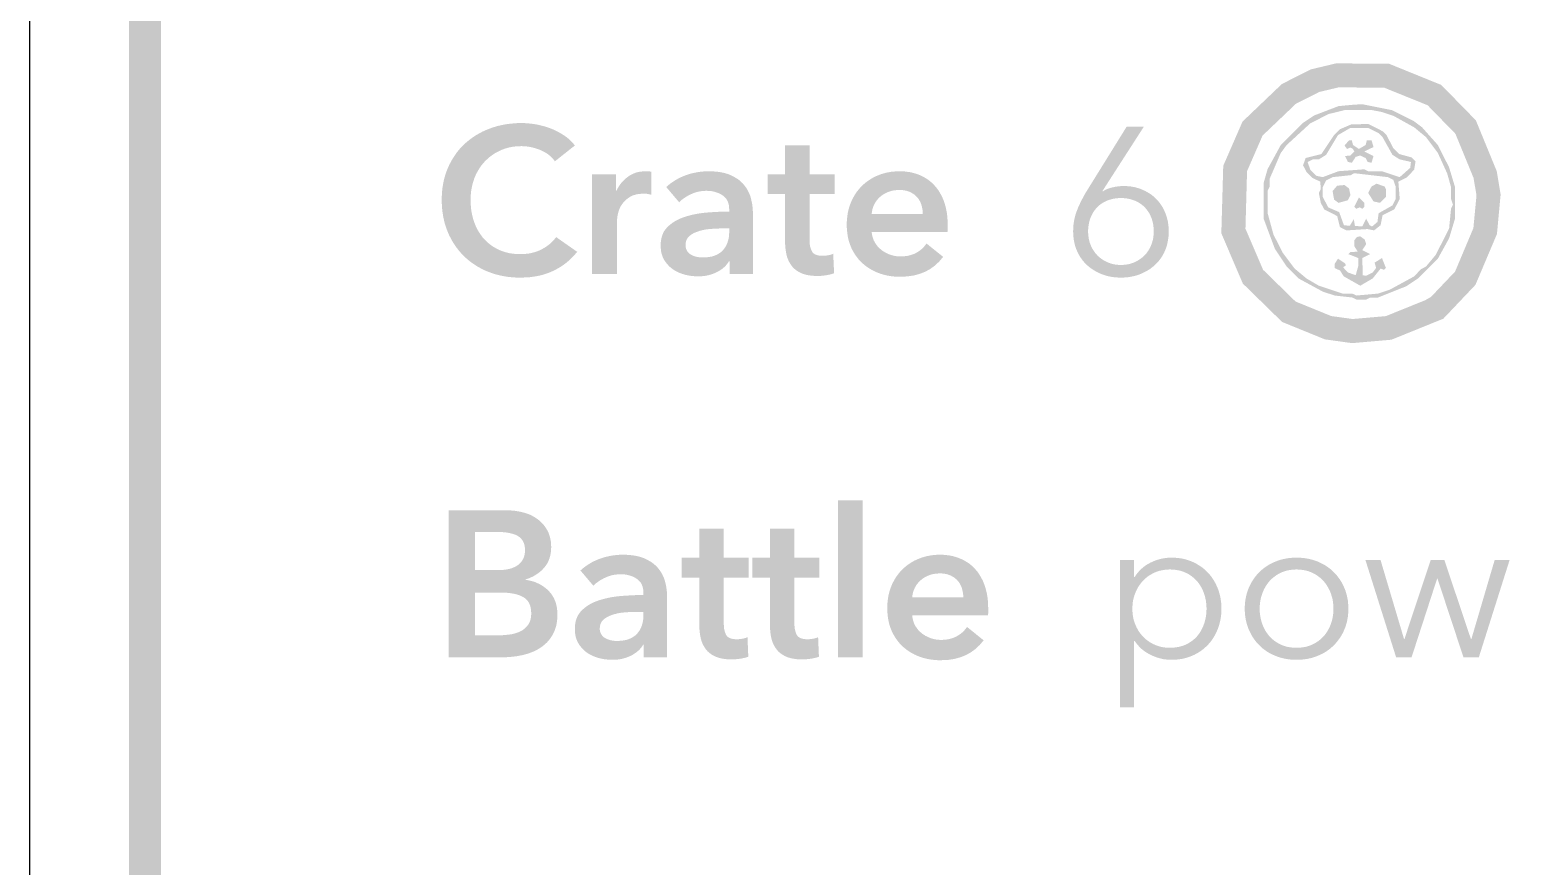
# Model space of a CAD drawing. Header units: millimetres. Extents: x 4 to 66.9, y 4 to 45.8.
# Drawn here: x 3.96 to 22.69, y 15.59 to 26.05 of the extents above; entities that cross this region are included whole.
import ezdxf

# ---------------------------------------------------------------- set-up
doc = ezdxf.new("R2010")
doc.units = ezdxf.units.MM
doc.layers.add('CUT', color=1, linetype='Continuous')
doc.layers.add('RASTER', color=7, linetype='Continuous')

msp = doc.modelspace()

# ---------------------------------------------------------------- hatches: boundary and pattern name
at = {"layer": 'RASTER'}
h = msp.add_hatch(color=7, dxfattribs=at)
h.paths.add_polyline_path([(5.2, 42.4), (5.234, 42.916), (5.337, 43.363), (5.509, 43.741), (5.75, 44.05), (6.059, 44.291), (6.438, 44.463), (6.884, 44.566), (7.4, 44.6), (63.489, 44.6), (64.005, 44.566), (64.452, 44.463), (64.83, 44.291), (65.139, 44.05), (65.38, 43.741), (65.552, 43.363), (65.655, 42.916), (65.689, 42.4), (65.689, 7.4), (65.655, 6.884), (65.552, 6.438), (65.38, 6.059), (65.139, 5.75), (64.83, 5.509), (64.452, 5.338), (64.005, 5.234), (63.489, 5.2), (7.4, 5.2), (6.884, 5.234), (6.438, 5.337), (6.059, 5.509), (5.75, 5.75), (5.509, 6.059), (5.337, 6.438), (5.234, 6.884), (5.2, 7.4)])
h.paths.add_polyline_path([(5.6, 42.4), (5.6, 7.4), (5.628, 6.978), (5.712, 6.612), (5.853, 6.303), (6.05, 6.05), (6.303, 5.853), (6.612, 5.713), (6.978, 5.628), (7.4, 5.6), (63.489, 5.6), (63.911, 5.628), (64.277, 5.712), (64.586, 5.853), (64.839, 6.05), (65.036, 6.303), (65.177, 6.612), (65.261, 6.978), (65.289, 7.4), (65.289, 42.4), (65.261, 42.822), (65.177, 43.188), (65.036, 43.497), (64.839, 43.75), (64.586, 43.947), (64.277, 44.088), (63.911, 44.172), (63.489, 44.2), (7.4, 44.2), (6.978, 44.172), (6.612, 44.088), (6.303, 43.947), (6.05, 43.75), (5.853, 43.497), (5.712, 43.188), (5.628, 42.822), (5.6, 42.4)], flags=0)
h = msp.add_hatch(color=7, dxfattribs=at)
h.paths.add_polyline_path([(20.309, 25.635), (20.973, 25.63), (21.626, 25.365), (22.059, 24.922), (22.321, 24.284), (22.369, 23.994), (22.323, 23.499), (22.054, 22.863), (21.652, 22.439), (21.003, 22.176), (20.51, 22.133), (20.17, 22.18), (19.634, 22.398), (19.142, 22.879), (18.873, 23.508), (18.897, 24.353), (19.138, 24.906), (19.631, 25.377), (19.995, 25.56)])
h.paths.add_polyline_path([(20.343, 25.335), (20.098, 25.277), (19.806, 25.129), (19.389, 24.731), (19.195, 24.286), (19.175, 23.565), (19.395, 23.052), (19.802, 22.654), (20.249, 22.472), (20.517, 22.435), (20.932, 22.471), (21.479, 22.692), (21.799, 23.029), (22.028, 23.573), (22.067, 23.983), (22.03, 24.201), (21.803, 24.754), (21.455, 25.111), (20.913, 25.33), (20.343, 25.335)], flags=0)
h = msp.add_hatch(color=7, dxfattribs=at)
h.paths.add_polyline_path([(20.397, 25.438), (20.834, 25.446), (21.057, 25.396), (21.385, 25.255), (21.608, 25.107), (21.78, 24.934), (21.978, 24.638), (22.119, 24.26), (22.168, 24.013), (22.168, 23.791), (22.069, 23.346), (21.83, 22.919), (21.533, 22.622), (21.156, 22.432), (20.736, 22.333), (20.489, 22.333), (20.439, 22.358), (20.192, 22.383), (20.044, 22.432), (19.691, 22.622), (19.419, 22.869), (19.296, 23.042), (19.13, 23.371), (19.056, 23.667), (19.056, 24.062), (19.105, 24.309), (19.246, 24.663), (19.419, 24.91), (19.567, 25.058), (19.765, 25.206), (20.044, 25.347), (20.266, 25.421)])
h.paths.add_polyline_path([(20.612, 25.396), (20.563, 25.371), (20.365, 25.371), (20.044, 25.273), (19.814, 25.157), (19.543, 24.959), (19.37, 24.737), (19.229, 24.458), (19.155, 24.235), (19.13, 23.939), (19.105, 23.889), (19.13, 23.618), (19.204, 23.371), (19.345, 23.092), (19.469, 22.919), (19.716, 22.696), (20.069, 22.506), (20.316, 22.432), (20.513, 22.432), (20.563, 22.407), (20.662, 22.432), (20.859, 22.432), (21.18, 22.531), (21.558, 22.746), (21.78, 22.993), (21.995, 23.395), (22.069, 23.667), (22.069, 23.815), (22.094, 23.865), (22.069, 24.136), (21.971, 24.458), (21.805, 24.786), (21.741, 24.845), (21.706, 24.91), (21.484, 25.107), (21.131, 25.297), (20.884, 25.371)], flags=0)
h.paths.add_polyline_path([(20.521, 25.117), (20.637, 25.124), (21.007, 25.05), (21.286, 24.91), (21.385, 24.835), (21.583, 24.613), (21.724, 24.334), (21.798, 24.087), (21.798, 23.692), (21.724, 23.445), (21.583, 23.19), (21.336, 22.943), (21.188, 22.845), (20.834, 22.704), (20.736, 22.704), (20.686, 22.679), (20.563, 22.679), (20.513, 22.704), (20.291, 22.729), (20.143, 22.778), (19.839, 22.943), (19.691, 23.092), (19.543, 23.314), (19.402, 23.692), (19.402, 24.136), (19.451, 24.309), (19.617, 24.613), (19.888, 24.885), (20.037, 24.984), (20.34, 25.1)], flags=0)
h.paths.add_polyline_path([(20.415, 25.05), (20.217, 25.001), (19.987, 24.885), (19.691, 24.613), (19.617, 24.514), (19.476, 24.186), (19.476, 24.087), (19.451, 24.038), (19.451, 23.766), (19.525, 23.494), (19.641, 23.265), (19.79, 23.067), (19.938, 22.943), (20.093, 22.852), (20.39, 22.753), (20.513, 22.753), (20.563, 22.729), (20.834, 22.753), (20.983, 22.803), (21.286, 22.968), (21.37, 23.057), (21.435, 23.092), (21.558, 23.24), (21.724, 23.568), (21.748, 23.815), (21.773, 23.865), (21.748, 23.939), (21.748, 24.087), (21.699, 24.26), (21.583, 24.514), (21.435, 24.712), (21.286, 24.835), (21.032, 24.976), (20.884, 25.026), (20.76, 25.05)], flags=0)
h.paths.add_polyline_path([(20.496, 24.87), (20.711, 24.877), (20.891, 24.786), (20.941, 24.737), (21.025, 24.574), (21.099, 24.5), (21.254, 24.458), (21.304, 24.408), (21.286, 24.302), (21.188, 24.203), (21.089, 24.154), (21.106, 23.939), (21.039, 23.808), (20.891, 23.734), (20.867, 23.61), (20.785, 23.544), (20.704, 23.561), (20.439, 23.544), (20.358, 23.586), (20.323, 23.724), (20.16, 23.808), (20.118, 23.889), (20.093, 24.013), (20.118, 24.062), (20.111, 24.154), (20.012, 24.203), (19.938, 24.277), (19.896, 24.359), (19.928, 24.45), (20.126, 24.5), (20.284, 24.737), (20.358, 24.811)], flags=0)
h.paths.add_polyline_path([(20.489, 24.828), (20.333, 24.737), (20.185, 24.49), (20.093, 24.433), (20.019, 24.433), (19.953, 24.401), (19.987, 24.302), (20.061, 24.228), (20.143, 24.211), (20.34, 24.285), (20.662, 24.309), (20.711, 24.285), (20.884, 24.285), (21.106, 24.211), (21.237, 24.327), (21.247, 24.401), (21.106, 24.433), (21.015, 24.49), (20.891, 24.712), (20.842, 24.761), (20.711, 24.828)], flags=0)
h.paths.add_polyline_path([(20.471, 24.672), (20.506, 24.672), (20.521, 24.613), (20.595, 24.564), (20.679, 24.613), (20.694, 24.672), (20.753, 24.672), (20.778, 24.588), (20.662, 24.532), (20.778, 24.475), (20.753, 24.391), (20.704, 24.401), (20.679, 24.45), (20.612, 24.482), (20.555, 24.465), (20.506, 24.391), (20.457, 24.401), (20.422, 24.475), (20.489, 24.482), (20.538, 24.532), (20.521, 24.564), (20.489, 24.581), (20.447, 24.564), (20.415, 24.606)], flags=0)
h.paths.add_polyline_path([(20.538, 24.26), (20.489, 24.235), (20.266, 24.211), (20.185, 24.169), (20.143, 24.087), (20.143, 23.964), (20.21, 23.833), (20.348, 23.773), (20.407, 23.61), (20.481, 23.601), (20.531, 23.684), (20.545, 23.601), (20.637, 23.593), (20.686, 23.692), (20.728, 23.61), (20.76, 23.593), (20.827, 23.65), (20.842, 23.759), (21.015, 23.857), (21.057, 23.939), (21.057, 24.087), (21.025, 24.178), (20.958, 24.211)], flags=0)
h.paths.add_polyline_path([(20.817, 24.129), (20.916, 24.094), (20.933, 24.062), (20.933, 23.964), (20.859, 23.889), (20.778, 23.907), (20.711, 24.013), (20.753, 24.094)], flags=0)
h.paths.add_polyline_path([(20.323, 24.104), (20.415, 24.112), (20.471, 24.07), (20.489, 23.988), (20.457, 23.922), (20.34, 23.889), (20.284, 23.931), (20.266, 24.038)], flags=0)
h.paths.add_polyline_path([(20.595, 23.956), (20.662, 23.889), (20.662, 23.84), (20.637, 23.815), (20.605, 23.833), (20.563, 23.815), (20.538, 23.84)], flags=0)
h.paths.add_polyline_path([(20.57, 23.462), (20.612, 23.47), (20.669, 23.428), (20.686, 23.371), (20.637, 23.297), (20.736, 23.247), (20.637, 23.198), (20.644, 22.983), (20.686, 22.976), (20.768, 23.018), (20.81, 23.074), (20.792, 23.141), (20.884, 23.198), (20.933, 23.074), (20.909, 23.05), (20.867, 23.067), (20.768, 22.943), (20.612, 22.852), (20.407, 22.968), (20.358, 23.042), (20.291, 23.074), (20.291, 23.124), (20.333, 23.19), (20.422, 23.131), (20.432, 23.107), (20.397, 23.082), (20.457, 23.018), (20.555, 22.983), (20.587, 23.099), (20.587, 23.198), (20.464, 23.247), (20.489, 23.272), (20.58, 23.279), (20.538, 23.346), (20.538, 23.42)], flags=0)
for points in [[(10.531, 24.409), (10.513, 24.433), (10.492, 24.455), (10.471, 24.476), (10.448, 24.495), (10.423, 24.512), (10.397, 24.527), (10.37, 24.541), (10.342, 24.554), (10.312, 24.564), (10.283, 24.573), (10.255, 24.581), (10.226, 24.588), (10.197, 24.593), (10.169, 24.596), (10.141, 24.598), (10.113, 24.599), (10.077, 24.598), (10.043, 24.596), (10.009, 24.592), (9.976, 24.586), (9.944, 24.579), (9.913, 24.57), (9.882, 24.559), (9.853, 24.547), (9.824, 24.533), (9.796, 24.519), (9.77, 24.503), (9.744, 24.485), (9.719, 24.467), (9.696, 24.447), (9.673, 24.426), (9.651, 24.404), (9.631, 24.381), (9.611, 24.357), (9.593, 24.331), (9.577, 24.305), (9.561, 24.278), (9.546, 24.25), (9.533, 24.221), (9.521, 24.191), (9.511, 24.16), (9.501, 24.128), (9.494, 24.096), (9.487, 24.063), (9.482, 24.03), (9.479, 23.996), (9.477, 23.961), (9.476, 23.926), (9.476, 23.888), (9.479, 23.852), (9.482, 23.816), (9.487, 23.781), (9.493, 23.747), (9.501, 23.714), (9.51, 23.682), (9.52, 23.65), (9.532, 23.619), (9.544, 23.59), (9.558, 23.561), (9.574, 23.534), (9.59, 23.508), (9.608, 23.483), (9.626, 23.458), (9.646, 23.436), (9.667, 23.414), (9.689, 23.393), (9.712, 23.374), (9.736, 23.356), (9.761, 23.339), (9.787, 23.324), (9.814, 23.309), (9.842, 23.296), (9.871, 23.285), (9.901, 23.275), (9.932, 23.266), (9.964, 23.259), (9.997, 23.254), (10.03, 23.25), (10.064, 23.248), (10.1, 23.247), (10.136, 23.248), (10.172, 23.251), (10.206, 23.255), (10.24, 23.262), (10.272, 23.27), (10.303, 23.28), (10.333, 23.292), (10.362, 23.306), (10.39, 23.321), (10.417, 23.337), (10.442, 23.355), (10.466, 23.373), (10.488, 23.393), (10.509, 23.414), (10.529, 23.437), (10.547, 23.46), (10.81, 23.276), (10.778, 23.238), (10.745, 23.203), (10.71, 23.17), (10.674, 23.139), (10.636, 23.111), (10.596, 23.084), (10.554, 23.06), (10.511, 23.038), (10.465, 23.018), (10.418, 23.001), (10.37, 22.986), (10.319, 22.974), (10.266, 22.965), (10.212, 22.958), (10.155, 22.955), (10.097, 22.953), (10.044, 22.954), (9.991, 22.958), (9.94, 22.963), (9.89, 22.971), (9.841, 22.981), (9.793, 22.993), (9.746, 23.008), (9.701, 23.025), (9.656, 23.043), (9.614, 23.064), (9.572, 23.086), (9.533, 23.111), (9.495, 23.136), (9.458, 23.164), (9.423, 23.194), (9.39, 23.225), (9.358, 23.258), (9.329, 23.292), (9.301, 23.328), (9.274, 23.366), (9.25, 23.405), (9.227, 23.446), (9.206, 23.488), (9.187, 23.532), (9.17, 23.577), (9.155, 23.623), (9.143, 23.671), (9.133, 23.719), (9.125, 23.769), (9.119, 23.82), (9.116, 23.872), (9.114, 23.926), (9.116, 23.98), (9.119, 24.033), (9.125, 24.085), (9.134, 24.136), (9.144, 24.185), (9.158, 24.233), (9.173, 24.28), (9.191, 24.325), (9.211, 24.368), (9.233, 24.41), (9.257, 24.451), (9.282, 24.489), (9.309, 24.527), (9.338, 24.562), (9.369, 24.596), (9.402, 24.628), (9.436, 24.658), (9.472, 24.686), (9.509, 24.713), (9.548, 24.738), (9.588, 24.761), (9.63, 24.783), (9.673, 24.802), (9.718, 24.82), (9.764, 24.836), (9.811, 24.85), (9.858, 24.861), (9.907, 24.871), (9.957, 24.878), (10.008, 24.883), (10.06, 24.887), (10.113, 24.888), (10.135, 24.887), (10.157, 24.887), (10.18, 24.885), (10.203, 24.883), (10.226, 24.881), (10.25, 24.878), (10.273, 24.875), (10.297, 24.871), (10.321, 24.866), (10.345, 24.861), (10.368, 24.855), (10.392, 24.849), (10.415, 24.842), (10.437, 24.835), (10.46, 24.827), (10.482, 24.819), (10.504, 24.81), (10.526, 24.8), (10.547, 24.79), (10.568, 24.779), (10.588, 24.768), (10.609, 24.757), (10.629, 24.744), (10.648, 24.732), (10.668, 24.718), (10.686, 24.704), (10.704, 24.69), (10.721, 24.674), (10.737, 24.658), (10.752, 24.642), (10.767, 24.625), (10.781, 24.607)], [(13.194, 23.998), (13.194, 24.248), (13.412, 24.248), (13.412, 24.609), (13.719, 24.609), (13.719, 24.248), (14.031, 24.248), (14.031, 23.998), (13.719, 23.998), (13.719, 23.419), (13.719, 23.398), (13.721, 23.379), (13.723, 23.36), (13.726, 23.343), (13.731, 23.326), (13.736, 23.31), (13.742, 23.295), (13.749, 23.281), (13.758, 23.268), (13.768, 23.257), (13.782, 23.248), (13.797, 23.24), (13.815, 23.234), (13.835, 23.23), (13.858, 23.227), (13.883, 23.226), (13.891, 23.226), (13.899, 23.227), (13.907, 23.227), (13.915, 23.228), (13.924, 23.229), (13.933, 23.23), (13.941, 23.231), (13.95, 23.233), (13.959, 23.234), (13.968, 23.236), (13.977, 23.238), (13.985, 23.241), (13.993, 23.243), (14.001, 23.246), (14.008, 23.249), (14.015, 23.252), (14.026, 23.008), (14.015, 23.004), (14.004, 23), (13.992, 22.997), (13.98, 22.994), (13.968, 22.991), (13.955, 22.988), (13.941, 22.985), (13.927, 22.983), (13.913, 22.981), (13.899, 22.979), (13.885, 22.978), (13.871, 22.976), (13.858, 22.975), (13.844, 22.975), (13.831, 22.974), (13.818, 22.974), (13.787, 22.975), (13.758, 22.976), (13.731, 22.979), (13.705, 22.983), (13.68, 22.988), (13.657, 22.994), (13.635, 23.001), (13.615, 23.009), (13.596, 23.018), (13.578, 23.028), (13.561, 23.039), (13.545, 23.051), (13.53, 23.063), (13.516, 23.076), (13.503, 23.09), (13.492, 23.105), (13.481, 23.121), (13.471, 23.137), (13.461, 23.154), (13.453, 23.171), (13.446, 23.189), (13.439, 23.207), (13.434, 23.226), (13.429, 23.246), (13.425, 23.266), (13.422, 23.286), (13.419, 23.307), (13.416, 23.328), (13.415, 23.349), (13.413, 23.371), (13.412, 23.393), (13.412, 23.416), (13.412, 23.998)], [(10.997, 24.248), (11.296, 24.248), (11.296, 24.04), (11.301, 24.04), (11.315, 24.067), (11.33, 24.092), (11.346, 24.116), (11.363, 24.139), (11.382, 24.16), (11.402, 24.18), (11.424, 24.199), (11.447, 24.217), (11.47, 24.233), (11.495, 24.246), (11.521, 24.258), (11.548, 24.268), (11.576, 24.275), (11.605, 24.28), (11.634, 24.283), (11.665, 24.284), (11.67, 24.284), (11.674, 24.284), (11.679, 24.284), (11.684, 24.284), (11.689, 24.284), (11.694, 24.284), (11.699, 24.283), (11.704, 24.283), (11.709, 24.283), (11.714, 24.282), (11.719, 24.282), (11.723, 24.281), (11.728, 24.28), (11.732, 24.279), (11.736, 24.278), (11.74, 24.277), (11.74, 23.991), (11.733, 23.992), (11.725, 23.994), (11.718, 23.996), (11.711, 23.997), (11.705, 23.998), (11.699, 23.999), (11.693, 24), (11.687, 24.001), (11.682, 24.002), (11.676, 24.002), (11.671, 24.003), (11.665, 24.003), (11.66, 24.003), (11.655, 24.003), (11.649, 24.004), (11.644, 24.004), (11.618, 24.003), (11.593, 24.001), (11.57, 23.998), (11.548, 23.994), (11.527, 23.988), (11.508, 23.982), (11.49, 23.974), (11.473, 23.965), (11.457, 23.955), (11.442, 23.944), (11.428, 23.933), (11.415, 23.922), (11.403, 23.91), (11.391, 23.897), (11.381, 23.884), (11.371, 23.871), (11.362, 23.857), (11.354, 23.844), (11.347, 23.83), (11.341, 23.816), (11.335, 23.802), (11.33, 23.788), (11.325, 23.773), (11.322, 23.759), (11.319, 23.745), (11.316, 23.732), (11.314, 23.72), (11.312, 23.708), (11.311, 23.697), (11.31, 23.687), (11.309, 23.677), (11.309, 23.668), (11.309, 23), (10.997, 23)], [(14.073, 20.166), (14.385, 20.166), (14.385, 18.2), (14.073, 18.2)], [(12.12, 19.198), (12.12, 19.448), (12.338, 19.448), (12.338, 19.809), (12.645, 19.809), (12.645, 19.448), (12.957, 19.448), (12.957, 19.198), (12.645, 19.198), (12.645, 18.619), (12.646, 18.598), (12.647, 18.579), (12.649, 18.56), (12.653, 18.543), (12.657, 18.526), (12.662, 18.51), (12.668, 18.495), (12.675, 18.481), (12.684, 18.468), (12.695, 18.457), (12.708, 18.448), (12.724, 18.44), (12.741, 18.434), (12.762, 18.43), (12.784, 18.427), (12.809, 18.426), (12.817, 18.426), (12.825, 18.427), (12.833, 18.427), (12.841, 18.428), (12.85, 18.429), (12.859, 18.43), (12.868, 18.431), (12.877, 18.433), (12.886, 18.434), (12.894, 18.436), (12.903, 18.438), (12.911, 18.441), (12.919, 18.443), (12.927, 18.446), (12.934, 18.449), (12.942, 18.452), (12.952, 18.208), (12.941, 18.204), (12.93, 18.2), (12.919, 18.197), (12.907, 18.194), (12.894, 18.191), (12.881, 18.188), (12.867, 18.185), (12.853, 18.183), (12.839, 18.181), (12.825, 18.179), (12.811, 18.178), (12.797, 18.176), (12.784, 18.175), (12.77, 18.175), (12.757, 18.174), (12.744, 18.174), (12.714, 18.175), (12.685, 18.176), (12.657, 18.179), (12.631, 18.183), (12.606, 18.188), (12.583, 18.194), (12.561, 18.201), (12.541, 18.209), (12.522, 18.218), (12.504, 18.228), (12.487, 18.239), (12.471, 18.251), (12.456, 18.263), (12.442, 18.276), (12.43, 18.29), (12.418, 18.305), (12.407, 18.321), (12.397, 18.337), (12.388, 18.354), (12.379, 18.371), (12.372, 18.389), (12.366, 18.407), (12.36, 18.426), (12.355, 18.446), (12.351, 18.466), (12.348, 18.486), (12.345, 18.507), (12.343, 18.528), (12.341, 18.549), (12.339, 18.571), (12.339, 18.593), (12.338, 18.616), (12.338, 19.198)], [(13.004, 19.198), (13.004, 19.448), (13.222, 19.448), (13.222, 19.809), (13.529, 19.809), (13.529, 19.448), (13.841, 19.448), (13.841, 19.198), (13.529, 19.198), (13.529, 18.619), (13.53, 18.598), (13.531, 18.579), (13.533, 18.56), (13.537, 18.543), (13.541, 18.526), (13.546, 18.51), (13.552, 18.495), (13.559, 18.481), (13.568, 18.468), (13.579, 18.457), (13.592, 18.448), (13.608, 18.44), (13.625, 18.434), (13.646, 18.43), (13.668, 18.427), (13.693, 18.426), (13.701, 18.426), (13.709, 18.427), (13.717, 18.427), (13.725, 18.428), (13.734, 18.429), (13.743, 18.43), (13.752, 18.431), (13.761, 18.433), (13.77, 18.434), (13.778, 18.436), (13.787, 18.438), (13.795, 18.441), (13.803, 18.443), (13.811, 18.446), (13.818, 18.449), (13.826, 18.452), (13.836, 18.208), (13.825, 18.204), (13.814, 18.2), (13.803, 18.197), (13.791, 18.194), (13.778, 18.191), (13.765, 18.188), (13.751, 18.185), (13.737, 18.183), (13.723, 18.181), (13.709, 18.179), (13.695, 18.178), (13.681, 18.176), (13.668, 18.175), (13.654, 18.175), (13.641, 18.174), (13.628, 18.174), (13.598, 18.175), (13.569, 18.176), (13.541, 18.179), (13.515, 18.183), (13.49, 18.188), (13.467, 18.194), (13.445, 18.201), (13.425, 18.209), (13.406, 18.218), (13.388, 18.228), (13.371, 18.239), (13.355, 18.251), (13.34, 18.263), (13.326, 18.276), (13.314, 18.29), (13.302, 18.305), (13.291, 18.321), (13.281, 18.337), (13.272, 18.354), (13.263, 18.371), (13.256, 18.389), (13.25, 18.407), (13.244, 18.426), (13.239, 18.446), (13.235, 18.466), (13.232, 18.486), (13.229, 18.507), (13.227, 18.528), (13.225, 18.549), (13.223, 18.571), (13.223, 18.593), (13.222, 18.616), (13.222, 19.198)], [(20.866, 19.417), (21.16, 18.429), (21.165, 18.429), (21.493, 19.417), (21.665, 19.417), (21.997, 18.429), (22.003, 18.429), (22.294, 19.417), (22.481, 19.417), (22.096, 18.2), (21.904, 18.2), (21.579, 19.185), (21.574, 19.185), (21.254, 18.2), (21.061, 18.2), (20.677, 19.417)]]:
    msp.add_hatch(color=7, dxfattribs=at).paths.add_polyline_path(points)
h = msp.add_hatch(color=7, dxfattribs=at)
h.paths.add_polyline_path([(17.385, 24.037), (17.39, 24.032), (17.401, 24.04), (17.413, 24.047), (17.426, 24.054), (17.44, 24.06), (17.455, 24.066), (17.472, 24.072), (17.489, 24.077), (17.507, 24.082), (17.526, 24.086), (17.545, 24.09), (17.563, 24.093), (17.581, 24.095), (17.599, 24.097), (17.617, 24.099), (17.635, 24.1), (17.653, 24.1), (17.682, 24.099), (17.712, 24.097), (17.74, 24.094), (17.768, 24.089), (17.796, 24.084), (17.823, 24.076), (17.849, 24.068), (17.875, 24.058), (17.9, 24.047), (17.925, 24.035), (17.948, 24.022), (17.971, 24.008), (17.993, 23.994), (18.014, 23.978), (18.034, 23.961), (18.053, 23.943), (18.072, 23.923), (18.089, 23.904), (18.105, 23.883), (18.12, 23.861), (18.135, 23.838), (18.148, 23.814), (18.16, 23.789), (18.172, 23.763), (18.182, 23.736), (18.19, 23.709), (18.198, 23.681), (18.204, 23.653), (18.208, 23.624), (18.212, 23.594), (18.214, 23.564), (18.214, 23.533), (18.214, 23.501), (18.212, 23.469), (18.208, 23.439), (18.203, 23.409), (18.197, 23.38), (18.19, 23.351), (18.181, 23.323), (18.17, 23.296), (18.159, 23.27), (18.146, 23.245), (18.132, 23.221), (18.117, 23.198), (18.101, 23.175), (18.083, 23.154), (18.065, 23.134), (18.045, 23.114), (18.025, 23.096), (18.003, 23.079), (17.981, 23.062), (17.958, 23.047), (17.933, 23.033), (17.908, 23.02), (17.882, 23.007), (17.856, 22.996), (17.828, 22.986), (17.8, 22.977), (17.771, 22.97), (17.741, 22.964), (17.711, 22.959), (17.68, 22.956), (17.649, 22.954), (17.616, 22.953), (17.584, 22.954), (17.553, 22.956), (17.522, 22.959), (17.492, 22.964), (17.462, 22.97), (17.433, 22.977), (17.405, 22.986), (17.377, 22.996), (17.35, 23.007), (17.324, 23.02), (17.299, 23.033), (17.275, 23.047), (17.252, 23.062), (17.229, 23.079), (17.208, 23.096), (17.187, 23.114), (17.168, 23.134), (17.149, 23.154), (17.132, 23.175), (17.116, 23.198), (17.101, 23.221), (17.087, 23.245), (17.074, 23.27), (17.063, 23.296), (17.052, 23.323), (17.043, 23.351), (17.036, 23.38), (17.029, 23.409), (17.025, 23.439), (17.021, 23.469), (17.019, 23.501), (17.018, 23.533), (17.019, 23.568), (17.021, 23.603), (17.025, 23.637), (17.031, 23.671), (17.038, 23.704), (17.046, 23.736), (17.056, 23.767), (17.068, 23.798), (17.08, 23.829), (17.094, 23.859), (17.107, 23.888), (17.122, 23.918), (17.137, 23.947), (17.152, 23.976), (17.168, 24.004), (17.185, 24.032), (17.687, 24.841), (17.902, 24.841)])
h.paths.add_polyline_path([(17.206, 23.533), (17.206, 23.51), (17.207, 23.488), (17.21, 23.467), (17.213, 23.446), (17.217, 23.425), (17.222, 23.405), (17.228, 23.385), (17.236, 23.365), (17.243, 23.346), (17.252, 23.328), (17.261, 23.311), (17.272, 23.294), (17.283, 23.278), (17.294, 23.262), (17.307, 23.247), (17.32, 23.233), (17.334, 23.219), (17.349, 23.206), (17.364, 23.194), (17.38, 23.183), (17.396, 23.172), (17.414, 23.162), (17.431, 23.153), (17.45, 23.144), (17.469, 23.137), (17.489, 23.13), (17.509, 23.124), (17.529, 23.12), (17.55, 23.116), (17.572, 23.114), (17.594, 23.112), (17.616, 23.112), (17.639, 23.112), (17.661, 23.114), (17.682, 23.116), (17.704, 23.12), (17.724, 23.124), (17.744, 23.13), (17.764, 23.137), (17.783, 23.144), (17.801, 23.153), (17.819, 23.162), (17.836, 23.172), (17.853, 23.183), (17.869, 23.194), (17.884, 23.206), (17.899, 23.219), (17.913, 23.233), (17.926, 23.247), (17.939, 23.262), (17.95, 23.278), (17.961, 23.294), (17.971, 23.311), (17.981, 23.328), (17.989, 23.346), (17.997, 23.365), (18.004, 23.385), (18.01, 23.405), (18.016, 23.425), (18.02, 23.446), (18.023, 23.467), (18.025, 23.488), (18.027, 23.51), (18.027, 23.533), (18.027, 23.555), (18.025, 23.576), (18.023, 23.598), (18.02, 23.618), (18.016, 23.639), (18.011, 23.659), (18.005, 23.679), (17.999, 23.698), (17.991, 23.717), (17.983, 23.735), (17.974, 23.753), (17.964, 23.77), (17.953, 23.786), (17.942, 23.801), (17.93, 23.816), (17.917, 23.831), (17.903, 23.844), (17.889, 23.857), (17.873, 23.869), (17.858, 23.88), (17.841, 23.891), (17.824, 23.901), (17.806, 23.91), (17.787, 23.918), (17.767, 23.925), (17.747, 23.931), (17.727, 23.937), (17.706, 23.941), (17.684, 23.945), (17.662, 23.947), (17.64, 23.949), (17.616, 23.949), (17.593, 23.949), (17.571, 23.947), (17.549, 23.945), (17.527, 23.941), (17.506, 23.937), (17.486, 23.931), (17.466, 23.925), (17.446, 23.918), (17.427, 23.91), (17.409, 23.901), (17.392, 23.891), (17.375, 23.88), (17.359, 23.869), (17.344, 23.857), (17.33, 23.844), (17.316, 23.831), (17.303, 23.816), (17.291, 23.801), (17.28, 23.786), (17.269, 23.77), (17.259, 23.753), (17.25, 23.735), (17.242, 23.717), (17.234, 23.698), (17.227, 23.679), (17.222, 23.659), (17.217, 23.639), (17.213, 23.618), (17.21, 23.598), (17.207, 23.576), (17.206, 23.555), (17.206, 23.533)], flags=0)
h = msp.add_hatch(color=7, dxfattribs=at)
h.paths.add_polyline_path([(12.718, 23.159), (12.71, 23.159), (12.698, 23.138), (12.683, 23.119), (12.667, 23.1), (12.649, 23.083), (12.629, 23.066), (12.608, 23.051), (12.585, 23.036), (12.559, 23.022), (12.533, 23.01), (12.506, 22.999), (12.477, 22.99), (12.448, 22.982), (12.418, 22.976), (12.387, 22.972), (12.356, 22.97), (12.323, 22.969), (12.304, 22.969), (12.285, 22.97), (12.265, 22.972), (12.246, 22.974), (12.226, 22.976), (12.206, 22.98), (12.186, 22.984), (12.166, 22.988), (12.145, 22.994), (12.125, 23), (12.106, 23.007), (12.087, 23.014), (12.068, 23.023), (12.05, 23.032), (12.032, 23.042), (12.015, 23.053), (11.998, 23.065), (11.982, 23.078), (11.966, 23.091), (11.952, 23.106), (11.938, 23.121), (11.925, 23.138), (11.912, 23.155), (11.9, 23.173), (11.89, 23.192), (11.88, 23.212), (11.873, 23.233), (11.866, 23.256), (11.861, 23.279), (11.858, 23.304), (11.856, 23.329), (11.855, 23.356), (11.856, 23.39), (11.86, 23.423), (11.866, 23.453), (11.875, 23.482), (11.886, 23.509), (11.899, 23.535), (11.916, 23.558), (11.934, 23.58), (11.955, 23.6), (11.977, 23.619), (12, 23.637), (12.025, 23.653), (12.051, 23.669), (12.079, 23.683), (12.108, 23.696), (12.138, 23.707), (12.17, 23.718), (12.202, 23.727), (12.236, 23.736), (12.27, 23.744), (12.305, 23.751), (12.341, 23.757), (12.378, 23.762), (12.415, 23.766), (12.453, 23.769), (12.491, 23.772), (12.528, 23.774), (12.566, 23.776), (12.603, 23.778), (12.64, 23.779), (12.676, 23.78), (12.713, 23.78), (12.713, 23.811), (12.711, 23.839), (12.708, 23.866), (12.701, 23.89), (12.692, 23.913), (12.68, 23.934), (12.665, 23.952), (12.648, 23.969), (12.628, 23.984), (12.607, 23.997), (12.584, 24.009), (12.56, 24.018), (12.536, 24.026), (12.51, 24.032), (12.483, 24.037), (12.456, 24.039), (12.427, 24.04), (12.402, 24.039), (12.378, 24.037), (12.354, 24.034), (12.33, 24.03), (12.306, 24.024), (12.283, 24.017), (12.26, 24.008), (12.237, 23.998), (12.215, 23.988), (12.193, 23.976), (12.173, 23.965), (12.154, 23.952), (12.135, 23.939), (12.118, 23.926), (12.102, 23.912), (12.086, 23.897), (11.925, 24.087), (11.952, 24.111), (11.98, 24.133), (12.01, 24.154), (12.04, 24.173), (12.071, 24.191), (12.103, 24.207), (12.136, 24.222), (12.171, 24.235), (12.206, 24.247), (12.24, 24.257), (12.276, 24.265), (12.311, 24.272), (12.346, 24.277), (12.382, 24.281), (12.417, 24.284), (12.453, 24.284), (12.493, 24.284), (12.532, 24.281), (12.569, 24.278), (12.605, 24.273), (12.638, 24.266), (12.669, 24.258), (12.699, 24.249), (12.727, 24.238), (12.753, 24.225), (12.778, 24.212), (12.802, 24.198), (12.824, 24.184), (12.844, 24.168), (12.863, 24.151), (12.881, 24.134), (12.897, 24.115), (12.912, 24.096), (12.926, 24.077), (12.939, 24.056), (12.95, 24.035), (12.961, 24.014), (12.97, 23.992), (12.978, 23.97), (12.985, 23.946), (12.99, 23.923), (12.995, 23.9), (13, 23.876), (13.003, 23.853), (13.006, 23.829), (13.008, 23.806), (13.009, 23.783), (13.009, 23.759), (13.009, 23), (12.718, 23)])
h.paths.add_polyline_path([(12.713, 23.569), (12.643, 23.569), (12.624, 23.569), (12.604, 23.569), (12.585, 23.568), (12.565, 23.568), (12.545, 23.567), (12.525, 23.566), (12.505, 23.564), (12.484, 23.563), (12.463, 23.561), (12.443, 23.559), (12.423, 23.556), (12.404, 23.553), (12.385, 23.549), (12.367, 23.544), (12.348, 23.54), (12.331, 23.534), (12.313, 23.528), (12.297, 23.522), (12.281, 23.515), (12.266, 23.508), (12.252, 23.5), (12.238, 23.491), (12.226, 23.482), (12.214, 23.472), (12.203, 23.461), (12.193, 23.45), (12.185, 23.437), (12.179, 23.424), (12.173, 23.41), (12.17, 23.395), (12.168, 23.378), (12.167, 23.361), (12.167, 23.351), (12.168, 23.34), (12.17, 23.33), (12.172, 23.321), (12.174, 23.312), (12.178, 23.303), (12.182, 23.295), (12.186, 23.287), (12.191, 23.28), (12.197, 23.273), (12.203, 23.267), (12.209, 23.26), (12.215, 23.254), (12.222, 23.249), (12.229, 23.244), (12.237, 23.239), (12.245, 23.235), (12.253, 23.231), (12.261, 23.227), (12.27, 23.224), (12.279, 23.221), (12.288, 23.218), (12.298, 23.215), (12.307, 23.213), (12.317, 23.211), (12.327, 23.21), (12.336, 23.208), (12.346, 23.207), (12.356, 23.206), (12.366, 23.206), (12.375, 23.206), (12.385, 23.205), (12.424, 23.207), (12.461, 23.211), (12.495, 23.217), (12.527, 23.227), (12.556, 23.239), (12.583, 23.254), (12.608, 23.271), (12.63, 23.291), (12.649, 23.314), (12.666, 23.338), (12.68, 23.364), (12.692, 23.393), (12.701, 23.423), (12.708, 23.455), (12.712, 23.489), (12.713, 23.525)], flags=0)
h = msp.add_hatch(color=7, dxfattribs=at)
h.paths.add_polyline_path([(15.136, 23.749), (15.136, 23.764), (15.135, 23.778), (15.134, 23.793), (15.132, 23.807), (15.129, 23.822), (15.126, 23.836), (15.123, 23.849), (15.119, 23.863), (15.115, 23.877), (15.109, 23.89), (15.104, 23.902), (15.097, 23.915), (15.09, 23.926), (15.083, 23.938), (15.075, 23.949), (15.066, 23.959), (15.056, 23.97), (15.046, 23.979), (15.036, 23.988), (15.025, 23.997), (15.013, 24.005), (15, 24.012), (14.987, 24.019), (14.974, 24.026), (14.959, 24.031), (14.944, 24.037), (14.929, 24.041), (14.913, 24.044), (14.896, 24.047), (14.879, 24.049), (14.861, 24.05), (14.842, 24.05), (14.808, 24.049), (14.775, 24.045), (14.743, 24.039), (14.713, 24.029), (14.683, 24.017), (14.656, 24.003), (14.629, 23.986), (14.604, 23.966), (14.581, 23.944), (14.561, 23.921), (14.543, 23.896), (14.529, 23.869), (14.516, 23.841), (14.507, 23.812), (14.5, 23.781), (14.496, 23.749)], flags=0)
h.paths.add_polyline_path([(15.448, 23.608), (15.448, 23.603), (15.448, 23.598), (15.448, 23.593), (15.448, 23.588), (15.448, 23.582), (15.448, 23.577), (15.448, 23.572), (15.448, 23.567), (15.448, 23.562), (15.448, 23.556), (15.448, 23.551), (15.447, 23.546), (15.447, 23.541), (15.447, 23.536), (15.446, 23.53), (15.445, 23.525), (14.496, 23.525), (14.498, 23.508), (14.501, 23.492), (14.504, 23.476), (14.508, 23.461), (14.513, 23.445), (14.518, 23.43), (14.524, 23.416), (14.532, 23.402), (14.539, 23.388), (14.548, 23.375), (14.557, 23.362), (14.566, 23.35), (14.576, 23.338), (14.587, 23.327), (14.599, 23.316), (14.611, 23.306), (14.623, 23.296), (14.636, 23.286), (14.65, 23.278), (14.663, 23.269), (14.678, 23.262), (14.692, 23.255), (14.707, 23.248), (14.723, 23.242), (14.738, 23.236), (14.754, 23.232), (14.77, 23.228), (14.786, 23.224), (14.803, 23.222), (14.819, 23.22), (14.836, 23.219), (14.853, 23.218), (14.881, 23.219), (14.909, 23.221), (14.935, 23.224), (14.961, 23.229), (14.985, 23.235), (15.008, 23.243), (15.029, 23.251), (15.05, 23.261), (15.07, 23.273), (15.089, 23.285), (15.107, 23.298), (15.124, 23.312), (15.14, 23.328), (15.155, 23.344), (15.169, 23.361), (15.183, 23.38), (15.391, 23.213), (15.342, 23.155), (15.288, 23.104), (15.229, 23.061), (15.165, 23.026), (15.095, 22.999), (15.02, 22.979), (14.94, 22.968), (14.855, 22.964), (14.819, 22.964), (14.784, 22.966), (14.749, 22.97), (14.715, 22.975), (14.682, 22.981), (14.65, 22.989), (14.618, 22.998), (14.587, 23.009), (14.557, 23.021), (14.528, 23.034), (14.5, 23.049), (14.473, 23.064), (14.447, 23.081), (14.422, 23.099), (14.398, 23.118), (14.376, 23.138), (14.354, 23.159), (14.333, 23.182), (14.314, 23.206), (14.296, 23.23), (14.279, 23.257), (14.263, 23.284), (14.248, 23.312), (14.235, 23.342), (14.223, 23.373), (14.213, 23.404), (14.204, 23.437), (14.197, 23.471), (14.192, 23.506), (14.188, 23.542), (14.185, 23.578), (14.184, 23.616), (14.185, 23.653), (14.188, 23.69), (14.192, 23.725), (14.197, 23.76), (14.204, 23.794), (14.213, 23.827), (14.223, 23.859), (14.235, 23.891), (14.248, 23.921), (14.263, 23.95), (14.278, 23.978), (14.295, 24.005), (14.313, 24.031), (14.332, 24.055), (14.353, 24.079), (14.374, 24.101), (14.397, 24.122), (14.42, 24.142), (14.445, 24.161), (14.471, 24.178), (14.497, 24.195), (14.525, 24.21), (14.554, 24.224), (14.584, 24.236), (14.614, 24.248), (14.645, 24.257), (14.677, 24.266), (14.709, 24.272), (14.742, 24.278), (14.776, 24.281), (14.81, 24.284), (14.845, 24.284), (14.877, 24.284), (14.909, 24.282), (14.94, 24.278), (14.97, 24.274), (15, 24.268), (15.029, 24.26), (15.057, 24.252), (15.085, 24.242), (15.112, 24.23), (15.139, 24.217), (15.164, 24.203), (15.188, 24.188), (15.212, 24.172), (15.234, 24.154), (15.256, 24.135), (15.276, 24.114), (15.296, 24.092), (15.315, 24.069), (15.332, 24.045), (15.348, 24.019), (15.363, 23.992), (15.378, 23.964), (15.391, 23.934), (15.403, 23.904), (15.413, 23.871), (15.422, 23.838), (15.43, 23.803), (15.437, 23.767), (15.442, 23.729), (15.445, 23.69), (15.447, 23.65), (15.448, 23.608)])
h = msp.add_hatch(color=7, dxfattribs=at)
h.paths.add_polyline_path([(9.203, 20.041), (9.92, 20.041), (9.946, 20.04), (9.972, 20.039), (9.998, 20.037), (10.024, 20.035), (10.049, 20.031), (10.075, 20.027), (10.1, 20.022), (10.126, 20.016), (10.151, 20.009), (10.175, 20.002), (10.199, 19.993), (10.222, 19.984), (10.244, 19.973), (10.265, 19.961), (10.286, 19.949), (10.307, 19.935), (10.326, 19.921), (10.344, 19.906), (10.362, 19.889), (10.378, 19.871), (10.394, 19.853), (10.409, 19.833), (10.422, 19.813), (10.435, 19.791), (10.447, 19.769), (10.457, 19.745), (10.465, 19.72), (10.472, 19.694), (10.478, 19.666), (10.482, 19.638), (10.484, 19.609), (10.485, 19.578), (10.483, 19.54), (10.479, 19.503), (10.472, 19.469), (10.462, 19.436), (10.45, 19.404), (10.435, 19.375), (10.417, 19.347), (10.396, 19.321), (10.373, 19.296), (10.349, 19.273), (10.322, 19.253), (10.294, 19.234), (10.264, 19.216), (10.233, 19.201), (10.2, 19.187), (10.165, 19.175), (10.165, 19.17), (10.207, 19.163), (10.248, 19.153), (10.287, 19.14), (10.323, 19.124), (10.358, 19.106), (10.391, 19.085), (10.422, 19.061), (10.451, 19.035), (10.477, 19.005), (10.5, 18.974), (10.519, 18.94), (10.535, 18.904), (10.547, 18.865), (10.556, 18.824), (10.561, 18.781), (10.563, 18.736), (10.562, 18.699), (10.559, 18.663), (10.554, 18.629), (10.548, 18.597), (10.539, 18.566), (10.529, 18.536), (10.517, 18.509), (10.503, 18.482), (10.487, 18.457), (10.471, 18.433), (10.453, 18.411), (10.434, 18.389), (10.413, 18.369), (10.392, 18.351), (10.369, 18.333), (10.346, 18.317), (10.321, 18.302), (10.295, 18.288), (10.268, 18.275), (10.241, 18.263), (10.212, 18.253), (10.183, 18.243), (10.153, 18.235), (10.122, 18.227), (10.09, 18.221), (10.059, 18.215), (10.027, 18.211), (9.995, 18.207), (9.963, 18.204), (9.931, 18.202), (9.898, 18.2), (9.866, 18.2), (9.203, 18.2)])
h.paths.add_polyline_path([(9.53, 19.292), (9.822, 19.292), (9.861, 19.293), (9.899, 19.296), (9.933, 19.301), (9.966, 19.308), (9.996, 19.317), (10.023, 19.329), (10.049, 19.342), (10.071, 19.357), (10.091, 19.374), (10.109, 19.393), (10.123, 19.413), (10.136, 19.436), (10.145, 19.46), (10.152, 19.485), (10.156, 19.513), (10.157, 19.542), (10.156, 19.572), (10.151, 19.599), (10.145, 19.625), (10.135, 19.648), (10.122, 19.669), (10.107, 19.688), (10.089, 19.704), (10.069, 19.718), (10.045, 19.731), (10.018, 19.741), (9.988, 19.75), (9.956, 19.757), (9.92, 19.763), (9.88, 19.767), (9.838, 19.77), (9.793, 19.77), (9.53, 19.77)], flags=0)
h.paths.add_polyline_path([(9.53, 18.476), (9.824, 18.476), (9.84, 18.476), (9.856, 18.476), (9.872, 18.477), (9.889, 18.478), (9.906, 18.479), (9.924, 18.481), (9.941, 18.483), (9.959, 18.485), (9.977, 18.487), (9.995, 18.49), (10.012, 18.494), (10.029, 18.499), (10.046, 18.504), (10.062, 18.509), (10.078, 18.516), (10.093, 18.522), (10.108, 18.53), (10.123, 18.538), (10.136, 18.548), (10.149, 18.557), (10.162, 18.568), (10.173, 18.58), (10.184, 18.592), (10.195, 18.606), (10.204, 18.62), (10.212, 18.635), (10.219, 18.652), (10.225, 18.669), (10.229, 18.688), (10.232, 18.708), (10.234, 18.729), (10.235, 18.751), (10.233, 18.786), (10.229, 18.818), (10.221, 18.848), (10.21, 18.875), (10.196, 18.899), (10.179, 18.92), (10.159, 18.938), (10.136, 18.954), (10.11, 18.967), (10.08, 18.979), (10.048, 18.989), (10.012, 18.997), (9.973, 19.003), (9.931, 19.008), (9.886, 19.01), (9.837, 19.011), (9.53, 19.011)], flags=0)
h = msp.add_hatch(color=7, dxfattribs=at)
h.paths.add_polyline_path([(11.644, 18.359), (11.636, 18.359), (11.624, 18.338), (11.609, 18.319), (11.593, 18.3), (11.575, 18.283), (11.556, 18.266), (11.534, 18.251), (11.511, 18.236), (11.486, 18.222), (11.459, 18.21), (11.432, 18.199), (11.404, 18.19), (11.374, 18.182), (11.344, 18.176), (11.314, 18.172), (11.282, 18.17), (11.249, 18.169), (11.23, 18.169), (11.211, 18.17), (11.192, 18.172), (11.172, 18.174), (11.152, 18.176), (11.132, 18.18), (11.112, 18.184), (11.092, 18.188), (11.071, 18.194), (11.052, 18.2), (11.032, 18.207), (11.013, 18.214), (10.994, 18.223), (10.976, 18.232), (10.958, 18.242), (10.941, 18.253), (10.924, 18.265), (10.908, 18.278), (10.893, 18.291), (10.878, 18.306), (10.864, 18.321), (10.851, 18.338), (10.838, 18.355), (10.827, 18.373), (10.816, 18.392), (10.807, 18.412), (10.799, 18.433), (10.792, 18.456), (10.787, 18.479), (10.784, 18.504), (10.782, 18.529), (10.781, 18.556), (10.782, 18.59), (10.786, 18.623), (10.792, 18.653), (10.801, 18.682), (10.812, 18.709), (10.826, 18.735), (10.842, 18.758), (10.86, 18.78), (10.881, 18.8), (10.903, 18.819), (10.926, 18.837), (10.951, 18.853), (10.977, 18.869), (11.005, 18.883), (11.034, 18.896), (11.064, 18.907), (11.096, 18.918), (11.129, 18.927), (11.162, 18.936), (11.196, 18.944), (11.231, 18.951), (11.267, 18.957), (11.304, 18.962), (11.341, 18.966), (11.379, 18.969), (11.417, 18.972), (11.454, 18.974), (11.492, 18.976), (11.529, 18.978), (11.566, 18.979), (11.602, 18.98), (11.639, 18.98), (11.639, 19.011), (11.638, 19.039), (11.634, 19.066), (11.627, 19.09), (11.618, 19.113), (11.606, 19.134), (11.591, 19.152), (11.574, 19.169), (11.555, 19.184), (11.533, 19.197), (11.51, 19.209), (11.487, 19.218), (11.462, 19.226), (11.436, 19.232), (11.409, 19.237), (11.382, 19.239), (11.353, 19.24), (11.328, 19.239), (11.304, 19.237), (11.28, 19.234), (11.256, 19.23), (11.233, 19.224), (11.209, 19.217), (11.186, 19.208), (11.163, 19.198), (11.141, 19.188), (11.12, 19.176), (11.099, 19.165), (11.08, 19.152), (11.062, 19.139), (11.044, 19.126), (11.028, 19.112), (11.012, 19.097), (10.851, 19.287), (10.878, 19.311), (10.907, 19.333), (10.936, 19.354), (10.966, 19.373), (10.997, 19.391), (11.029, 19.407), (11.063, 19.422), (11.097, 19.435), (11.132, 19.447), (11.167, 19.457), (11.202, 19.465), (11.237, 19.472), (11.272, 19.477), (11.308, 19.481), (11.343, 19.484), (11.379, 19.484), (11.42, 19.484), (11.459, 19.481), (11.496, 19.478), (11.531, 19.473), (11.564, 19.466), (11.596, 19.458), (11.625, 19.449), (11.653, 19.438), (11.68, 19.425), (11.704, 19.412), (11.728, 19.398), (11.75, 19.384), (11.77, 19.368), (11.79, 19.351), (11.807, 19.334), (11.824, 19.315), (11.839, 19.296), (11.852, 19.277), (11.865, 19.256), (11.877, 19.235), (11.887, 19.214), (11.896, 19.192), (11.904, 19.17), (11.911, 19.146), (11.916, 19.123), (11.922, 19.1), (11.926, 19.076), (11.929, 19.053), (11.932, 19.029), (11.934, 19.006), (11.935, 18.983), (11.935, 18.959), (11.935, 18.2), (11.644, 18.2)])
h.paths.add_polyline_path([(11.639, 18.769), (11.569, 18.769), (11.55, 18.769), (11.531, 18.769), (11.511, 18.768), (11.491, 18.768), (11.472, 18.767), (11.451, 18.766), (11.431, 18.764), (11.41, 18.763), (11.39, 18.761), (11.369, 18.759), (11.35, 18.756), (11.33, 18.753), (11.311, 18.749), (11.293, 18.744), (11.275, 18.74), (11.257, 18.734), (11.24, 18.728), (11.223, 18.722), (11.207, 18.715), (11.192, 18.708), (11.178, 18.7), (11.165, 18.691), (11.152, 18.682), (11.14, 18.672), (11.129, 18.661), (11.119, 18.65), (11.111, 18.637), (11.105, 18.624), (11.1, 18.61), (11.096, 18.595), (11.094, 18.578), (11.093, 18.561), (11.093, 18.551), (11.094, 18.54), (11.096, 18.53), (11.098, 18.521), (11.101, 18.512), (11.104, 18.503), (11.108, 18.495), (11.113, 18.487), (11.118, 18.48), (11.123, 18.473), (11.129, 18.467), (11.135, 18.46), (11.141, 18.454), (11.148, 18.449), (11.156, 18.444), (11.163, 18.439), (11.171, 18.435), (11.179, 18.431), (11.188, 18.427), (11.196, 18.424), (11.205, 18.421), (11.214, 18.418), (11.224, 18.415), (11.233, 18.413), (11.243, 18.411), (11.253, 18.41), (11.263, 18.408), (11.272, 18.407), (11.282, 18.406), (11.292, 18.406), (11.302, 18.406), (11.311, 18.405), (11.35, 18.407), (11.387, 18.411), (11.421, 18.417), (11.453, 18.427), (11.482, 18.439), (11.509, 18.454), (11.534, 18.471), (11.556, 18.491), (11.575, 18.514), (11.592, 18.538), (11.606, 18.564), (11.618, 18.593), (11.627, 18.623), (11.634, 18.655), (11.638, 18.689), (11.639, 18.725)], flags=0)
h = msp.add_hatch(color=7, dxfattribs=at)
h.paths.add_polyline_path([(15.643, 18.949), (15.643, 18.964), (15.642, 18.978), (15.641, 18.993), (15.639, 19.007), (15.636, 19.022), (15.633, 19.036), (15.63, 19.049), (15.626, 19.063), (15.622, 19.077), (15.616, 19.09), (15.611, 19.102), (15.604, 19.115), (15.597, 19.126), (15.59, 19.138), (15.582, 19.149), (15.573, 19.159), (15.563, 19.17), (15.553, 19.179), (15.543, 19.188), (15.532, 19.197), (15.52, 19.205), (15.507, 19.212), (15.494, 19.219), (15.48, 19.226), (15.466, 19.231), (15.451, 19.237), (15.436, 19.241), (15.42, 19.244), (15.403, 19.247), (15.386, 19.249), (15.368, 19.25), (15.349, 19.25), (15.315, 19.249), (15.282, 19.245), (15.25, 19.239), (15.22, 19.229), (15.19, 19.217), (15.163, 19.203), (15.136, 19.186), (15.111, 19.166), (15.088, 19.144), (15.068, 19.121), (15.05, 19.096), (15.036, 19.069), (15.023, 19.041), (15.014, 19.012), (15.007, 18.981), (15.003, 18.949)], flags=0)
h.paths.add_polyline_path([(15.955, 18.808), (15.955, 18.803), (15.955, 18.798), (15.955, 18.793), (15.955, 18.788), (15.955, 18.782), (15.955, 18.777), (15.955, 18.772), (15.955, 18.767), (15.955, 18.762), (15.955, 18.756), (15.955, 18.751), (15.954, 18.746), (15.954, 18.741), (15.954, 18.736), (15.953, 18.73), (15.952, 18.725), (15.003, 18.725), (15.005, 18.708), (15.008, 18.692), (15.011, 18.676), (15.015, 18.661), (15.02, 18.645), (15.025, 18.63), (15.031, 18.616), (15.038, 18.602), (15.046, 18.588), (15.055, 18.575), (15.064, 18.562), (15.073, 18.55), (15.083, 18.538), (15.094, 18.527), (15.106, 18.516), (15.118, 18.505), (15.13, 18.496), (15.143, 18.486), (15.157, 18.478), (15.17, 18.469), (15.185, 18.462), (15.199, 18.455), (15.214, 18.448), (15.23, 18.442), (15.245, 18.436), (15.261, 18.432), (15.277, 18.428), (15.293, 18.424), (15.31, 18.422), (15.326, 18.42), (15.343, 18.419), (15.36, 18.418), (15.388, 18.419), (15.416, 18.421), (15.442, 18.424), (15.467, 18.429), (15.492, 18.435), (15.515, 18.443), (15.536, 18.451), (15.557, 18.461), (15.577, 18.473), (15.596, 18.485), (15.614, 18.498), (15.631, 18.512), (15.647, 18.528), (15.662, 18.544), (15.676, 18.561), (15.69, 18.58), (15.898, 18.413), (15.849, 18.355), (15.795, 18.304), (15.736, 18.261), (15.672, 18.226), (15.602, 18.199), (15.527, 18.179), (15.447, 18.167), (15.362, 18.164), (15.326, 18.164), (15.291, 18.166), (15.256, 18.17), (15.222, 18.175), (15.189, 18.181), (15.157, 18.189), (15.125, 18.198), (15.094, 18.209), (15.064, 18.221), (15.035, 18.234), (15.007, 18.249), (14.98, 18.264), (14.954, 18.281), (14.929, 18.299), (14.905, 18.318), (14.882, 18.338), (14.861, 18.359), (14.84, 18.382), (14.821, 18.406), (14.803, 18.43), (14.786, 18.457), (14.77, 18.484), (14.755, 18.512), (14.742, 18.542), (14.73, 18.573), (14.72, 18.604), (14.711, 18.637), (14.704, 18.671), (14.699, 18.706), (14.695, 18.742), (14.692, 18.778), (14.691, 18.816), (14.692, 18.853), (14.695, 18.89), (14.699, 18.925), (14.704, 18.96), (14.711, 18.994), (14.72, 19.027), (14.73, 19.059), (14.742, 19.091), (14.755, 19.121), (14.77, 19.15), (14.785, 19.178), (14.802, 19.205), (14.82, 19.231), (14.839, 19.255), (14.86, 19.279), (14.881, 19.301), (14.904, 19.322), (14.927, 19.342), (14.952, 19.361), (14.978, 19.378), (15.004, 19.395), (15.032, 19.41), (15.061, 19.424), (15.09, 19.436), (15.121, 19.448), (15.152, 19.457), (15.184, 19.466), (15.216, 19.472), (15.249, 19.478), (15.283, 19.481), (15.317, 19.484), (15.352, 19.484), (15.384, 19.484), (15.416, 19.482), (15.447, 19.478), (15.477, 19.474), (15.507, 19.468), (15.536, 19.46), (15.564, 19.452), (15.592, 19.441), (15.619, 19.43), (15.646, 19.417), (15.671, 19.403), (15.695, 19.388), (15.719, 19.372), (15.741, 19.354), (15.763, 19.335), (15.783, 19.314), (15.803, 19.292), (15.822, 19.269), (15.839, 19.245), (15.855, 19.219), (15.87, 19.192), (15.885, 19.164), (15.898, 19.134), (15.909, 19.104), (15.92, 19.071), (15.929, 19.038), (15.937, 19.003), (15.944, 18.967), (15.949, 18.929), (15.952, 18.89), (15.954, 18.85), (15.955, 18.808)])
h = msp.add_hatch(color=7, dxfattribs=at)
h.paths.add_polyline_path([(17.78, 17.576), (17.603, 17.576), (17.603, 19.417), (17.78, 19.417), (17.78, 19.206), (17.788, 19.206), (17.808, 19.235), (17.829, 19.262), (17.852, 19.288), (17.876, 19.311), (17.902, 19.333), (17.93, 19.353), (17.959, 19.371), (17.99, 19.387), (18.021, 19.401), (18.053, 19.414), (18.085, 19.424), (18.117, 19.433), (18.149, 19.439), (18.181, 19.444), (18.213, 19.447), (18.246, 19.448), (18.281, 19.447), (18.315, 19.445), (18.349, 19.441), (18.382, 19.436), (18.414, 19.429), (18.445, 19.42), (18.475, 19.41), (18.504, 19.399), (18.533, 19.386), (18.56, 19.372), (18.586, 19.356), (18.612, 19.34), (18.636, 19.323), (18.659, 19.304), (18.681, 19.284), (18.702, 19.263), (18.722, 19.241), (18.741, 19.219), (18.758, 19.195), (18.775, 19.17), (18.79, 19.144), (18.804, 19.117), (18.817, 19.089), (18.829, 19.061), (18.84, 19.031), (18.849, 19.001), (18.857, 18.97), (18.863, 18.939), (18.868, 18.907), (18.872, 18.875), (18.874, 18.842), (18.875, 18.808), (18.874, 18.775), (18.872, 18.742), (18.868, 18.71), (18.863, 18.678), (18.857, 18.647), (18.849, 18.616), (18.84, 18.586), (18.829, 18.556), (18.817, 18.527), (18.804, 18.5), (18.79, 18.473), (18.775, 18.447), (18.758, 18.422), (18.741, 18.398), (18.722, 18.375), (18.702, 18.353), (18.681, 18.333), (18.659, 18.313), (18.636, 18.294), (18.612, 18.277), (18.586, 18.26), (18.56, 18.245), (18.533, 18.231), (18.504, 18.218), (18.475, 18.207), (18.445, 18.197), (18.414, 18.188), (18.382, 18.181), (18.349, 18.176), (18.315, 18.172), (18.281, 18.17), (18.246, 18.169), (18.213, 18.17), (18.181, 18.173), (18.149, 18.177), (18.117, 18.184), (18.085, 18.193), (18.053, 18.203), (18.021, 18.216), (17.99, 18.23), (17.959, 18.246), (17.93, 18.264), (17.902, 18.283), (17.876, 18.304), (17.852, 18.327), (17.829, 18.352), (17.808, 18.378), (17.788, 18.405), (17.78, 18.405)])
h.paths.add_polyline_path([(18.688, 18.808), (18.687, 18.834), (18.686, 18.858), (18.683, 18.883), (18.68, 18.907), (18.675, 18.931), (18.67, 18.954), (18.664, 18.977), (18.656, 18.999), (18.648, 19.022), (18.639, 19.043), (18.629, 19.063), (18.618, 19.083), (18.607, 19.102), (18.594, 19.121), (18.581, 19.139), (18.567, 19.156), (18.552, 19.172), (18.536, 19.187), (18.519, 19.201), (18.501, 19.215), (18.483, 19.228), (18.464, 19.24), (18.443, 19.251), (18.422, 19.261), (18.401, 19.27), (18.378, 19.278), (18.355, 19.285), (18.331, 19.29), (18.306, 19.294), (18.281, 19.297), (18.254, 19.299), (18.227, 19.3), (18.202, 19.299), (18.178, 19.297), (18.154, 19.294), (18.13, 19.29), (18.107, 19.285), (18.084, 19.279), (18.062, 19.271), (18.04, 19.262), (18.019, 19.252), (17.999, 19.241), (17.979, 19.23), (17.96, 19.217), (17.942, 19.204), (17.925, 19.189), (17.908, 19.174), (17.892, 19.158), (17.877, 19.141), (17.863, 19.123), (17.849, 19.105), (17.836, 19.086), (17.825, 19.066), (17.814, 19.045), (17.804, 19.024), (17.795, 19.002), (17.786, 18.979), (17.779, 18.956), (17.773, 18.933), (17.768, 18.909), (17.764, 18.884), (17.762, 18.86), (17.76, 18.834), (17.759, 18.808), (17.76, 18.783), (17.762, 18.757), (17.764, 18.732), (17.768, 18.708), (17.773, 18.684), (17.779, 18.66), (17.786, 18.637), (17.795, 18.615), (17.804, 18.593), (17.814, 18.571), (17.825, 18.551), (17.836, 18.531), (17.849, 18.512), (17.863, 18.494), (17.877, 18.477), (17.892, 18.46), (17.908, 18.444), (17.925, 18.429), (17.942, 18.415), (17.96, 18.402), (17.979, 18.389), (17.999, 18.378), (18.019, 18.367), (18.04, 18.357), (18.062, 18.348), (18.084, 18.341), (18.107, 18.334), (18.13, 18.329), (18.154, 18.325), (18.178, 18.322), (18.202, 18.32), (18.227, 18.32), (18.254, 18.32), (18.281, 18.322), (18.306, 18.325), (18.331, 18.329), (18.355, 18.334), (18.378, 18.341), (18.401, 18.348), (18.422, 18.357), (18.443, 18.367), (18.464, 18.378), (18.483, 18.39), (18.501, 18.402), (18.519, 18.416), (18.536, 18.43), (18.552, 18.445), (18.567, 18.461), (18.581, 18.478), (18.594, 18.496), (18.607, 18.514), (18.618, 18.533), (18.629, 18.553), (18.639, 18.574), (18.648, 18.595), (18.656, 18.617), (18.664, 18.64), (18.67, 18.663), (18.675, 18.686), (18.68, 18.71), (18.683, 18.734), (18.686, 18.758), (18.687, 18.783), (18.688, 18.808)], flags=0)
h = msp.add_hatch(color=7, dxfattribs=at)
h.paths.add_polyline_path([(20.463, 18.808), (20.463, 18.774), (20.46, 18.741), (20.457, 18.708), (20.451, 18.676), (20.445, 18.644), (20.436, 18.613), (20.427, 18.583), (20.415, 18.554), (20.403, 18.525), (20.389, 18.497), (20.374, 18.47), (20.358, 18.444), (20.34, 18.42), (20.322, 18.396), (20.302, 18.373), (20.281, 18.351), (20.259, 18.33), (20.236, 18.31), (20.212, 18.292), (20.187, 18.274), (20.161, 18.258), (20.134, 18.243), (20.105, 18.23), (20.076, 18.217), (20.046, 18.206), (20.015, 18.196), (19.983, 18.188), (19.951, 18.181), (19.917, 18.176), (19.883, 18.172), (19.849, 18.17), (19.813, 18.169), (19.779, 18.17), (19.745, 18.172), (19.711, 18.176), (19.678, 18.181), (19.646, 18.188), (19.615, 18.196), (19.584, 18.206), (19.553, 18.217), (19.524, 18.23), (19.496, 18.243), (19.468, 18.258), (19.442, 18.274), (19.417, 18.292), (19.393, 18.31), (19.37, 18.33), (19.348, 18.351), (19.327, 18.373), (19.307, 18.396), (19.289, 18.42), (19.272, 18.444), (19.255, 18.47), (19.241, 18.497), (19.227, 18.525), (19.214, 18.554), (19.203, 18.583), (19.193, 18.613), (19.185, 18.644), (19.178, 18.676), (19.173, 18.708), (19.169, 18.741), (19.167, 18.774), (19.166, 18.808), (19.167, 18.843), (19.169, 18.876), (19.173, 18.909), (19.178, 18.941), (19.185, 18.973), (19.193, 19.003), (19.203, 19.034), (19.214, 19.063), (19.227, 19.092), (19.241, 19.12), (19.255, 19.147), (19.272, 19.172), (19.289, 19.197), (19.307, 19.221), (19.327, 19.244), (19.348, 19.266), (19.37, 19.287), (19.393, 19.307), (19.417, 19.325), (19.442, 19.342), (19.468, 19.359), (19.496, 19.373), (19.524, 19.387), (19.553, 19.4), (19.584, 19.411), (19.615, 19.421), (19.646, 19.429), (19.678, 19.436), (19.711, 19.441), (19.744, 19.445), (19.779, 19.447), (19.813, 19.448), (19.849, 19.447), (19.883, 19.445), (19.917, 19.441), (19.951, 19.436), (19.983, 19.429), (20.015, 19.421), (20.046, 19.411), (20.076, 19.4), (20.105, 19.387), (20.134, 19.373), (20.161, 19.359), (20.187, 19.342), (20.212, 19.325), (20.236, 19.307), (20.259, 19.287), (20.281, 19.266), (20.302, 19.244), (20.322, 19.221), (20.34, 19.197), (20.358, 19.172), (20.374, 19.147), (20.389, 19.12), (20.403, 19.092), (20.415, 19.063), (20.427, 19.034), (20.436, 19.003), (20.445, 18.973), (20.451, 18.941), (20.457, 18.909), (20.46, 18.876), (20.463, 18.843), (20.463, 18.808)])
h.paths.add_polyline_path([(20.276, 18.808), (20.276, 18.834), (20.274, 18.858), (20.272, 18.883), (20.268, 18.907), (20.264, 18.931), (20.258, 18.954), (20.251, 18.977), (20.244, 18.999), (20.235, 19.022), (20.226, 19.043), (20.215, 19.063), (20.204, 19.083), (20.192, 19.102), (20.18, 19.121), (20.166, 19.139), (20.151, 19.156), (20.136, 19.172), (20.12, 19.187), (20.103, 19.201), (20.085, 19.215), (20.066, 19.228), (20.047, 19.24), (20.027, 19.251), (20.006, 19.261), (19.984, 19.27), (19.962, 19.278), (19.939, 19.285), (19.915, 19.29), (19.89, 19.294), (19.865, 19.297), (19.84, 19.299), (19.813, 19.3), (19.787, 19.299), (19.761, 19.297), (19.737, 19.294), (19.712, 19.29), (19.689, 19.285), (19.666, 19.278), (19.644, 19.27), (19.622, 19.261), (19.602, 19.251), (19.582, 19.24), (19.562, 19.228), (19.544, 19.215), (19.526, 19.201), (19.509, 19.187), (19.493, 19.172), (19.478, 19.156), (19.463, 19.139), (19.45, 19.121), (19.437, 19.102), (19.425, 19.083), (19.414, 19.063), (19.404, 19.043), (19.394, 19.022), (19.386, 18.999), (19.378, 18.977), (19.371, 18.954), (19.366, 18.931), (19.361, 18.907), (19.358, 18.883), (19.355, 18.858), (19.354, 18.834), (19.353, 18.808), (19.354, 18.783), (19.355, 18.758), (19.358, 18.734), (19.361, 18.71), (19.366, 18.686), (19.371, 18.663), (19.378, 18.64), (19.386, 18.617), (19.394, 18.595), (19.404, 18.574), (19.414, 18.553), (19.425, 18.533), (19.437, 18.514), (19.45, 18.496), (19.463, 18.478), (19.478, 18.461), (19.493, 18.445), (19.509, 18.43), (19.526, 18.416), (19.544, 18.402), (19.562, 18.39), (19.582, 18.378), (19.602, 18.367), (19.622, 18.357), (19.644, 18.348), (19.666, 18.341), (19.689, 18.334), (19.712, 18.329), (19.737, 18.325), (19.761, 18.322), (19.787, 18.32), (19.813, 18.32), (19.84, 18.32), (19.865, 18.322), (19.89, 18.325), (19.915, 18.329), (19.939, 18.334), (19.962, 18.341), (19.984, 18.348), (20.006, 18.357), (20.027, 18.367), (20.047, 18.378), (20.066, 18.39), (20.085, 18.402), (20.103, 18.416), (20.12, 18.43), (20.136, 18.445), (20.151, 18.461), (20.166, 18.478), (20.18, 18.496), (20.192, 18.514), (20.204, 18.533), (20.215, 18.553), (20.226, 18.574), (20.235, 18.595), (20.244, 18.617), (20.251, 18.64), (20.258, 18.663), (20.264, 18.686), (20.268, 18.71), (20.272, 18.734), (20.274, 18.758), (20.276, 18.783), (20.276, 18.808)], flags=0)

# ---------------------------------------------------------------- linework, layer by layer
at = {"layer": 'CUT'}
msp.add_lwpolyline([(63.89, 3.96), (6.999, 3.96), (6.517, 3.981), (6.075, 4.044), (5.675, 4.149), (5.315, 4.297), (4.997, 4.488), (4.722, 4.722), (4.488, 4.997), (4.297, 5.315), (4.149, 5.675), (4.044, 6.075), (3.981, 6.517), (3.96, 6.999), (3.96, 42.801)], dxfattribs=at)

doc.saveas('drawing.dxf')
